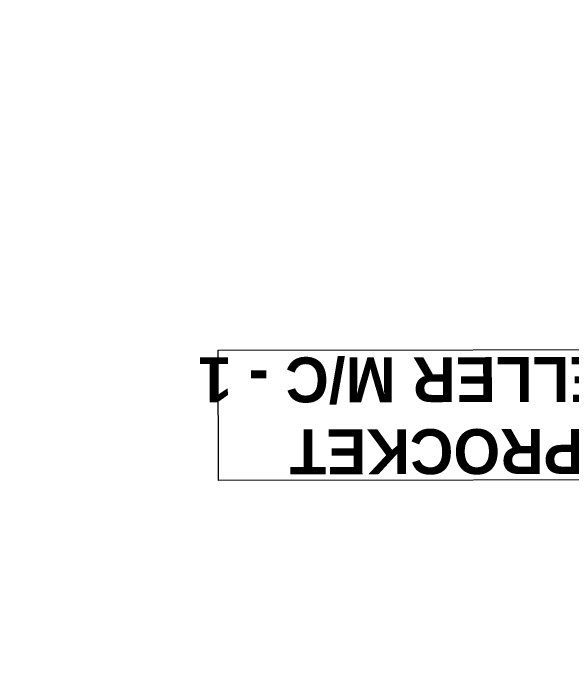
# Model space of a CAD drawing. Header units: feet. Extents: x -99009 to 3252343, y -11094690 to 9035152.
# Drawn here: x 2485333 to 2485957, y -1980506 to -1979770 of the extents above; entities that cross this region are included whole.
import ezdxf

# ---------------------------------------------------------------- set-up
doc = ezdxf.new("R2010")
doc.units = ezdxf.units.FT
doc.layers.add('1', color=1, linetype='Continuous')
doc.styles.add('PDF Century Gothic Bold', font='GOTHICB.TTF')

# ---------------------------------------------------------------- blocks, each defined once
blk = doc.blocks.new('lEVELLING mACHINE')
at = {"color": 200, "lineweight": 18, "transparency": 33554684}
blk.add_lwpolyline([(15514.16, 6688.69), (15514.16, 6834.66), (16083.94, 6834.66), (16083.94, 6688.69)], close=True, dxfattribs=at)
at = {"color": 200, "transparency": 33554684, "attachment_point": 7, "style": 'PDF Century Gothic Bold'}
for s, insert, char_height in [('SPROCKET', (15630.68, 6776.79), 50.286), ('LEVELLER M/C - 1', (15515.86, 6695.58), 50.2855)]:
    blk.add_mtext(s, dxfattribs=dict(at, insert=insert, char_height=char_height))
blk = doc.blocks.new('A$Cac12730c')
blk.add_blockref('lEVELLING mACHINE', (-11218.13, -5688.95))

msp = doc.modelspace()

# ---------------------------------------------------------------- linework, layer by layer
at = {"layer": '1'}
msp.add_arc((2520410.24778, -1978395.99612), 100000, 84.1346387202, 194.3871675539, dxfattribs=at)

# ---------------------------------------------------------------- block references
at = {"transparency": 33554684, "rotation": 180.0650517140762}
msp.add_blockref('A$Cac12730c', (2490426.6334, -1979141.86212), dxfattribs=at)

doc.saveas('drawing.dxf')
